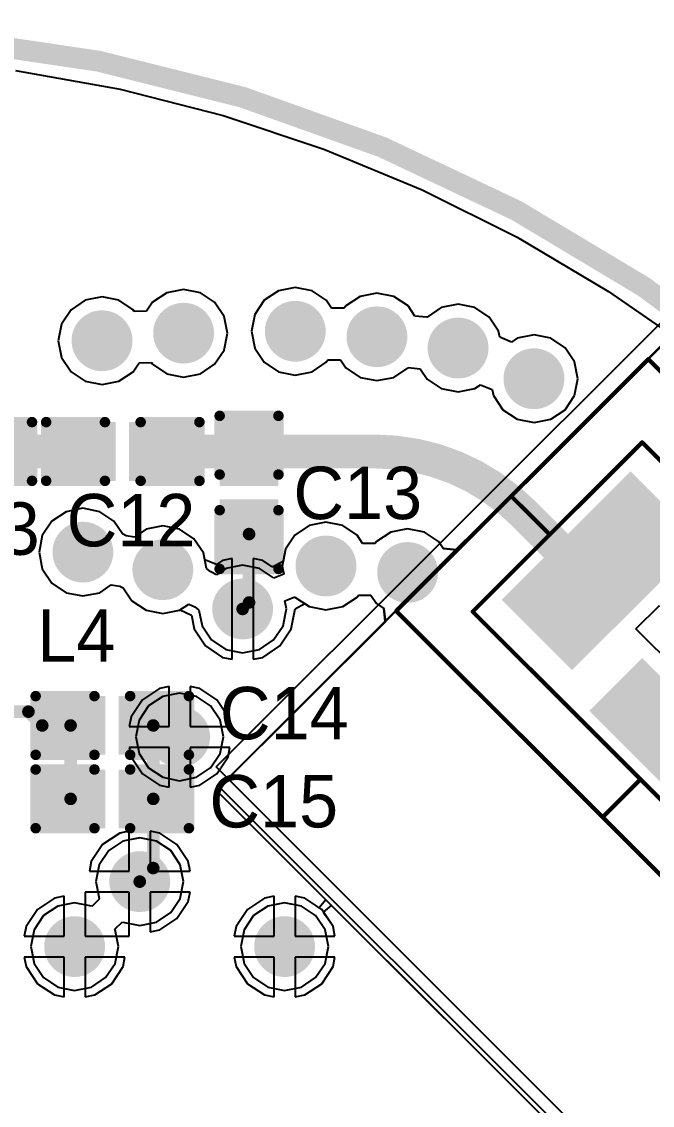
# Model space of a CAD drawing. Header units: millimetres. Extents: x 4 to 93, y 20 to 126.
# Drawn here: x 43.81 to 51.44, y 43.8 to 56.92 of the extents above; entities that cross this region are included whole.
import ezdxf

# ---------------------------------------------------------------- set-up
doc = ezdxf.new("R2010")
doc.units = ezdxf.units.MM
for name, color, linetype in [('BottomLayer', 5, 'Continuous'), ('KeepOutLayer', 6, 'Continuous'), ('Mechanical1', 6, 'Continuous'), ('MidLayer1', 16, 'Continuous'), ('MidLayer2', 76, 'Continuous'), ('MultiLayer', 9, 'Continuous'), ('TopLayer', 1, 'Continuous'), ('TopOverlay', 2, 'Continuous'), ('TopPaste', 8, 'Continuous'), ('TopSolder', 216, 'Continuous'), ('ViaHoleLayer', 16, 'Continuous')]:
    doc.layers.add(name, color=color, linetype=linetype)

# ---------------------------------------------------------------- blocks, each defined once
blk = doc.blocks.new('XCVR_2450AT42B100E_1')
at = {"layer": 'Mechanical1', "const_width": 0.05}
for points in [[(-3.35, -1.45), (-3.35, 1.45)], [(-3.35, 1.45), (3.35, 1.45)], [(3.35, -1.45), (3.35, 1.45)], [(-3.35, -1.45), (3.35, -1.45)]]:
    blk.add_lwpolyline(points, dxfattribs=at)
at = {"layer": 'Mechanical1', "const_width": 0.025}
for points in [[(-3.363, 1.45, 1), (-3.338, 1.45, 1)], [(-3.363, 1.45, 1), (-3.338, 1.45, 1)], [(3.338, 1.45, 1), (3.363, 1.45, 1)], [(3.338, 1.45, 1), (3.363, 1.45, 1)], [(-3.363, -1.45, 1), (-3.338, -1.45, 1)], [(-3.363, -1.45, 1), (-3.338, -1.45, 1)], [(3.338, -1.45, 1), (3.363, -1.45, 1)], [(3.338, -1.45, 1), (3.363, -1.45, 1)]]:
    blk.add_lwpolyline(points, format="xyb", close=True, dxfattribs=at)
at = {"layer": 'TopLayer'}
for points in [[(-1.4, 0.5), (1.4, 0.5), (-1.4, 1.2), (1.4, 1.2)], [(-3.1, -1), (-2.1, -1), (-3.1, 1), (-2.1, 1)], [(2.1, -1), (3.1, -1), (2.1, 1), (3.1, 1)], [(-1.4, -1.2), (1.4, -1.2), (-1.4, -0.5), (1.4, -0.5)]]:
    blk.add_solid(points, dxfattribs=at)
at = {"layer": 'TopOverlay'}
for p, q in [((-1.806, -0.201), (-1.806, 0.2)), ((-1.806, 0.2), (-0.7, 0.2)), ((-0.7, 0.2), (-0.7, -0.201)), ((-0.7, -0.201), (-1.806, -0.201))]:
    blk.add_line(p, q, dxfattribs=at)
at = {"layer": 'TopPaste'}
for points in [[(-1.4, 0.5), (1.4, 0.5), (-1.4, 1.2), (1.4, 1.2)], [(-3.1, -1), (-2.1, -1), (-3.1, 1), (-2.1, 1)], [(2.1, -1), (3.1, -1), (2.1, 1), (3.1, 1)], [(-1.4, -1.2), (1.4, -1.2), (-1.4, -0.5), (1.4, -0.5)]]:
    blk.add_solid(points, dxfattribs=at)
at = {"layer": 'TopSolder'}
for points in [[(-1.502, 0.398), (1.502, 0.398), (-1.502, 1.302), (1.502, 1.302)], [(-3.202, -1.102), (-1.998, -1.102), (-3.202, 1.102), (-1.998, 1.102)], [(1.998, -1.102), (3.202, -1.102), (1.998, 1.102), (3.202, 1.102)], [(-1.502, -1.302), (1.502, -1.302), (-1.502, -0.398), (1.502, -0.398)]]:
    blk.add_solid(points, dxfattribs=at)
blk = doc.blocks.new('0402__14')
at = {"layer": 'TopLayer'}
for points in [[(-0.3175, -0.254), (0.3175, -0.254), (-0.3175, 0.254), (0.3175, 0.254)], [(0.682498, -0.254), (1.317498, -0.254), (0.682498, 0.254), (1.317498, 0.254)]]:
    blk.add_solid(points, dxfattribs=at)
at = {"layer": 'TopOverlay', "const_width": 0.127}
for points in [[(-0.4318, -0.3556), (-0.4318, 0.3556)], [(-0.4318, 0.3556), (0.2794, 0.3556)], [(0.7112, 0.3556), (1.4224, 0.3556)], [(1.4224, -0.3556), (1.4224, 0.3556)], [(-0.4318, -0.3556), (0.2794, -0.3556)], [(0.7112, -0.3556), (1.4224, -0.3556)]]:
    blk.add_lwpolyline(points, dxfattribs=at)
at = {"layer": 'TopOverlay', "const_width": 0.0635}
for points in [[(-0.46355, 0.3556, 1), (-0.40005, 0.3556, 1)], [(-0.46355, 0.3556, 1), (-0.40005, 0.3556, 1)], [(0.24765, 0.3556, 1), (0.31115, 0.3556, 1)], [(0.67945, 0.3556, 1), (0.74295, 0.3556, 1)], [(1.39065, 0.3556, 1), (1.45415, 0.3556, 1)], [(1.39065, 0.3556, 1), (1.45415, 0.3556, 1)], [(-0.46355, -0.3556, 1), (-0.40005, -0.3556, 1)], [(-0.46355, -0.3556, 1), (-0.40005, -0.3556, 1)], [(0.24765, -0.3556, 1), (0.31115, -0.3556, 1)], [(0.67945, -0.3556, 1), (0.74295, -0.3556, 1)], [(1.39065, -0.3556, 1), (1.45415, -0.3556, 1)], [(1.39065, -0.3556, 1), (1.45415, -0.3556, 1)]]:
    blk.add_lwpolyline(points, format="xyb", close=True, dxfattribs=at)
at = {"layer": 'TopPaste'}
for points in [[(-0.3175, -0.254), (0.3175, -0.254), (-0.3175, 0.254), (0.3175, 0.254)], [(0.682498, -0.254), (1.317498, -0.254), (0.682498, 0.254), (1.317498, 0.254)]]:
    blk.add_solid(points, dxfattribs=at)
at = {"layer": 'TopSolder'}
for points in [[(-0.4191, -0.3556), (0.4191, -0.3556), (-0.4191, 0.3556), (0.4191, 0.3556)], [(0.580898, -0.3556), (1.419098, -0.3556), (0.580898, 0.3556), (1.419098, 0.3556)]]:
    blk.add_solid(points, dxfattribs=at)
blk = doc.blocks.new('0402__17')
at = {"layer": 'TopLayer'}
for points in [[(-0.3175, -0.254), (0.3175, -0.254), (-0.3175, 0.254), (0.3175, 0.254)], [(0.682498, -0.254), (1.317498, -0.254), (0.682498, 0.254), (1.317498, 0.254)]]:
    blk.add_solid(points, dxfattribs=at)
at = {"layer": 'TopOverlay', "const_width": 0.127}
for points in [[(-0.4318, 0.3556), (-0.4318, -0.3556)], [(0.2794, 0.3556), (-0.4318, 0.3556)], [(1.4224, 0.3556), (0.7112, 0.3556)], [(1.4224, 0.3556), (1.4224, -0.3556)], [(0.2794, -0.3556), (-0.4318, -0.3556)], [(1.4224, -0.3556), (0.7112, -0.3556)]]:
    blk.add_lwpolyline(points, dxfattribs=at)
at = {"layer": 'TopOverlay', "const_width": 0.0635}
for points in [[(-0.46355, 0.3556, 1), (-0.40005, 0.3556, 1)], [(-0.46355, 0.3556, 1), (-0.40005, 0.3556, 1)], [(0.24765, 0.3556, 1), (0.31115, 0.3556, 1)], [(0.67945, 0.3556, 1), (0.74295, 0.3556, 1)], [(1.39065, 0.3556, 1), (1.45415, 0.3556, 1)], [(1.39065, 0.3556, 1), (1.45415, 0.3556, 1)], [(-0.46355, -0.3556, 1), (-0.40005, -0.3556, 1)], [(-0.46355, -0.3556, 1), (-0.40005, -0.3556, 1)], [(0.24765, -0.3556, 1), (0.31115, -0.3556, 1)], [(0.67945, -0.3556, 1), (0.74295, -0.3556, 1)], [(1.39065, -0.3556, 1), (1.45415, -0.3556, 1)], [(1.39065, -0.3556, 1), (1.45415, -0.3556, 1)]]:
    blk.add_lwpolyline(points, format="xyb", close=True, dxfattribs=at)
at = {"layer": 'TopPaste'}
for points in [[(-0.3175, -0.254), (0.3175, -0.254), (-0.3175, 0.254), (0.3175, 0.254)], [(0.682498, -0.254), (1.317498, -0.254), (0.682498, 0.254), (1.317498, 0.254)]]:
    blk.add_solid(points, dxfattribs=at)
at = {"layer": 'TopSolder'}
for points in [[(-0.4191, -0.3556), (0.4191, -0.3556), (-0.4191, 0.3556), (0.4191, 0.3556)], [(0.580898, -0.3556), (1.419098, -0.3556), (0.580898, 0.3556), (1.419098, 0.3556)]]:
    blk.add_solid(points, dxfattribs=at)
blk = doc.blocks.new('0402__18')
at = {"layer": 'TopLayer'}
for points in [[(-0.3175, -0.254), (0.3175, -0.254), (-0.3175, 0.254), (0.3175, 0.254)], [(0.682498, -0.254), (1.317498, -0.254), (0.682498, 0.254), (1.317498, 0.254)]]:
    blk.add_solid(points, dxfattribs=at)
at = {"layer": 'TopOverlay', "const_width": 0.127}
for points in [[(-0.4318, -0.3556), (-0.4318, 0.3556)], [(0.2794, 0.3556), (-0.4318, 0.3556)], [(1.4224, 0.3556), (0.7112, 0.3556)], [(1.4224, -0.3556), (1.4224, 0.3556)], [(0.2794, -0.3556), (-0.4318, -0.3556)], [(1.4224, -0.3556), (0.7112, -0.3556)]]:
    blk.add_lwpolyline(points, dxfattribs=at)
at = {"layer": 'TopOverlay', "const_width": 0.0635}
for points in [[(-0.46355, 0.3556, 1), (-0.40005, 0.3556, 1)], [(-0.46355, 0.3556, 1), (-0.40005, 0.3556, 1)], [(0.24765, 0.3556, 1), (0.31115, 0.3556, 1)], [(0.67945, 0.3556, 1), (0.74295, 0.3556, 1)], [(1.39065, 0.3556, 1), (1.45415, 0.3556, 1)], [(1.39065, 0.3556, 1), (1.45415, 0.3556, 1)], [(-0.46355, -0.3556, 1), (-0.40005, -0.3556, 1)], [(-0.46355, -0.3556, 1), (-0.40005, -0.3556, 1)], [(0.24765, -0.3556, 1), (0.31115, -0.3556, 1)], [(0.67945, -0.3556, 1), (0.74295, -0.3556, 1)], [(1.39065, -0.3556, 1), (1.45415, -0.3556, 1)], [(1.39065, -0.3556, 1), (1.45415, -0.3556, 1)]]:
    blk.add_lwpolyline(points, format="xyb", close=True, dxfattribs=at)
at = {"layer": 'TopPaste'}
for points in [[(-0.3175, -0.254), (0.3175, -0.254), (-0.3175, 0.254), (0.3175, 0.254)], [(0.682498, -0.254), (1.317498, -0.254), (0.682498, 0.254), (1.317498, 0.254)]]:
    blk.add_solid(points, dxfattribs=at)
at = {"layer": 'TopSolder'}
for points in [[(-0.4191, -0.3556), (0.4191, -0.3556), (-0.4191, 0.3556), (0.4191, 0.3556)], [(0.580898, -0.3556), (1.419098, -0.3556), (0.580898, 0.3556), (1.419098, 0.3556)]]:
    blk.add_solid(points, dxfattribs=at)
blk = doc.blocks.new('0402__19')
at = {"layer": 'TopLayer'}
for points in [[(-0.3175, -0.254), (0.3175, -0.254), (-0.3175, 0.254), (0.3175, 0.254)], [(0.682498, -0.254), (1.317498, -0.254), (0.682498, 0.254), (1.317498, 0.254)]]:
    blk.add_solid(points, dxfattribs=at)
at = {"layer": 'TopOverlay', "const_width": 0.127}
for points in [[(-0.4318, 0.3556), (-0.4318, -0.3556)], [(0.2794, 0.3556), (-0.4318, 0.3556)], [(1.4224, 0.3556), (0.7112, 0.3556)], [(1.4224, 0.3556), (1.4224, -0.3556)], [(0.2794, -0.3556), (-0.4318, -0.3556)], [(1.4224, -0.3556), (0.7112, -0.3556)]]:
    blk.add_lwpolyline(points, dxfattribs=at)
at = {"layer": 'TopOverlay', "const_width": 0.0635}
for points in [[(-0.46355, 0.3556, 1), (-0.40005, 0.3556, 1)], [(-0.46355, 0.3556, 1), (-0.40005, 0.3556, 1)], [(0.24765, 0.3556, 1), (0.31115, 0.3556, 1)], [(0.67945, 0.3556, 1), (0.74295, 0.3556, 1)], [(1.39065, 0.3556, 1), (1.45415, 0.3556, 1)], [(1.39065, 0.3556, 1), (1.45415, 0.3556, 1)], [(-0.46355, -0.3556, 1), (-0.40005, -0.3556, 1)], [(-0.46355, -0.3556, 1), (-0.40005, -0.3556, 1)], [(0.24765, -0.3556, 1), (0.31115, -0.3556, 1)], [(0.67945, -0.3556, 1), (0.74295, -0.3556, 1)], [(1.39065, -0.3556, 1), (1.45415, -0.3556, 1)], [(1.39065, -0.3556, 1), (1.45415, -0.3556, 1)]]:
    blk.add_lwpolyline(points, format="xyb", close=True, dxfattribs=at)
at = {"layer": 'TopPaste'}
for points in [[(-0.3175, -0.254), (0.3175, -0.254), (-0.3175, 0.254), (0.3175, 0.254)], [(0.682498, -0.254), (1.317498, -0.254), (0.682498, 0.254), (1.317498, 0.254)]]:
    blk.add_solid(points, dxfattribs=at)
at = {"layer": 'TopSolder'}
for points in [[(-0.4191, -0.3556), (0.4191, -0.3556), (-0.4191, 0.3556), (0.4191, 0.3556)], [(0.580898, -0.3556), (1.419098, -0.3556), (0.580898, 0.3556), (1.419098, 0.3556)]]:
    blk.add_solid(points, dxfattribs=at)
blk = doc.blocks.new('0402__20')
at = {"layer": 'TopLayer'}
for points in [[(-0.3175, -0.254), (0.3175, -0.254), (-0.3175, 0.254), (0.3175, 0.254)], [(0.682498, -0.254), (1.317498, -0.254), (0.682498, 0.254), (1.317498, 0.254)]]:
    blk.add_solid(points, dxfattribs=at)
at = {"layer": 'TopOverlay', "const_width": 0.127}
for points in [[(-0.4318, 0.3556), (-0.4318, -0.3556)], [(0.2794, 0.3556), (-0.4318, 0.3556)], [(1.4224, 0.3556), (0.7112, 0.3556)], [(1.4224, 0.3556), (1.4224, -0.3556)], [(0.2794, -0.3556), (-0.4318, -0.3556)], [(1.4224, -0.3556), (0.7112, -0.3556)]]:
    blk.add_lwpolyline(points, dxfattribs=at)
at = {"layer": 'TopOverlay', "const_width": 0.0635}
for points in [[(-0.46355, 0.3556, 1), (-0.40005, 0.3556, 1)], [(-0.46355, 0.3556, 1), (-0.40005, 0.3556, 1)], [(0.24765, 0.3556, 1), (0.31115, 0.3556, 1)], [(0.67945, 0.3556, 1), (0.74295, 0.3556, 1)], [(1.39065, 0.3556, 1), (1.45415, 0.3556, 1)], [(1.39065, 0.3556, 1), (1.45415, 0.3556, 1)], [(-0.46355, -0.3556, 1), (-0.40005, -0.3556, 1)], [(-0.46355, -0.3556, 1), (-0.40005, -0.3556, 1)], [(0.24765, -0.3556, 1), (0.31115, -0.3556, 1)], [(0.67945, -0.3556, 1), (0.74295, -0.3556, 1)], [(1.39065, -0.3556, 1), (1.45415, -0.3556, 1)], [(1.39065, -0.3556, 1), (1.45415, -0.3556, 1)]]:
    blk.add_lwpolyline(points, format="xyb", close=True, dxfattribs=at)
at = {"layer": 'TopPaste'}
for points in [[(-0.3175, -0.254), (0.3175, -0.254), (-0.3175, 0.254), (0.3175, 0.254)], [(0.682498, -0.254), (1.317498, -0.254), (0.682498, 0.254), (1.317498, 0.254)]]:
    blk.add_solid(points, dxfattribs=at)
at = {"layer": 'TopSolder'}
for points in [[(-0.4191, -0.3556), (0.4191, -0.3556), (-0.4191, 0.3556), (0.4191, 0.3556)], [(0.580898, -0.3556), (1.419098, -0.3556), (0.580898, 0.3556), (1.419098, 0.3556)]]:
    blk.add_solid(points, dxfattribs=at)

msp = doc.modelspace()

# ---------------------------------------------------------------- linework, layer by layer
at = {"layer": 'BottomLayer'}
for p, q in [((43.736, 56.33), (45.001, 56.102)), ((45.001, 56.102), (46.247, 55.784)), ((46.247, 55.784), (47.466, 55.378)), ((47.466, 55.378), (48.654, 54.886)), ((48.654, 54.886), (49.803, 54.311)), ((49.803, 54.311), (50.909, 53.655)), ((45.768, 53.679), (45.565, 53.639)), ((45.971, 53.639), (45.768, 53.679)), ((46.161, 47.616), (52.257, 53.712)), ((47.119, 53.703), (46.916, 53.662)), ((47.322, 53.662), (47.119, 53.703)), ((44.578, 53.548), (44.406, 53.432)), ((44.782, 53.588), (44.578, 53.548)), ((44.985, 53.548), (44.782, 53.588)), ((45.157, 53.432), (44.985, 53.548)), ((45.565, 53.639), (45.393, 53.524)), ((46.143, 53.524), (45.971, 53.639)), ((46.744, 53.547), (46.629, 53.375)), ((46.916, 53.662), (46.744, 53.547)), ((47.494, 53.547), (47.322, 53.662)), ((47.559, 53.45), (47.494, 53.547)), ((47.904, 53.595), (47.732, 53.48)), ((48.107, 53.635), (47.904, 53.595)), ((48.31, 53.595), (48.107, 53.635)), ((48.483, 53.48), (48.31, 53.595)), ((50.909, 53.655), (51.59, 53.182)), ((44.406, 53.432), (44.291, 53.26)), ((45.17, 53.413), (45.157, 53.432)), ((45.321, 53.416), (45.17, 53.413)), ((45.393, 53.524), (45.321, 53.416)), ((46.258, 53.352), (46.143, 53.524)), ((47.712, 53.45), (47.559, 53.45)), ((47.732, 53.48), (47.712, 53.45)), ((48.567, 53.354), (48.483, 53.48)), ((48.885, 53.459), (48.713, 53.344)), ((49.089, 53.5), (48.885, 53.459)), ((49.292, 53.459), (49.089, 53.5)), ((49.464, 53.344), (49.292, 53.459)), ((46.299, 53.149), (46.258, 53.352)), ((46.629, 53.375), (46.588, 53.172)), ((48.711, 53.341), (48.567, 53.354)), ((48.713, 53.344), (48.711, 53.341)), ((49.579, 53.172), (49.464, 53.344)), ((44.291, 53.26), (44.251, 53.057)), ((46.588, 53.172), (46.629, 52.969)), ((49.593, 53.1), (49.579, 53.172)), ((44.251, 53.057), (44.291, 52.854)), ((46.258, 52.945), (46.299, 53.149)), ((51.601, 53.056), (49.072, 50.527)), ((49.735, 53.041), (49.593, 53.1)), ((49.803, 53.087), (49.735, 53.041)), ((50.007, 53.128), (49.803, 53.087)), ((50.21, 53.087), (50.007, 53.128)), ((50.382, 52.972), (50.21, 53.087)), ((46.143, 52.773), (46.258, 52.945)), ((46.629, 52.969), (46.744, 52.797)), ((50.497, 52.8), (50.382, 52.972)), ((44.291, 52.854), (44.406, 52.682)), ((45.157, 52.682), (45.229, 52.789)), ((45.229, 52.789), (45.38, 52.793)), ((45.38, 52.793), (45.393, 52.773)), ((45.393, 52.773), (45.565, 52.658)), ((45.971, 52.658), (46.143, 52.773)), ((46.744, 52.797), (46.916, 52.681)), ((47.322, 52.681), (47.494, 52.797)), ((47.494, 52.797), (47.514, 52.826)), ((47.514, 52.826), (47.667, 52.826)), ((47.667, 52.826), (47.732, 52.729)), ((50.538, 52.597), (50.497, 52.8)), ((44.406, 52.682), (44.578, 52.567)), ((44.985, 52.567), (45.157, 52.682)), ((45.565, 52.658), (45.768, 52.618)), ((45.768, 52.618), (45.971, 52.658)), ((46.916, 52.681), (47.119, 52.641)), ((47.119, 52.641), (47.322, 52.681)), ((47.732, 52.729), (47.904, 52.614)), ((48.31, 52.614), (48.483, 52.729)), ((48.483, 52.729), (48.485, 52.733)), ((48.485, 52.733), (48.629, 52.719)), ((48.629, 52.719), (48.713, 52.593)), ((44.578, 52.567), (44.782, 52.526)), ((44.782, 52.526), (44.985, 52.567)), ((47.904, 52.614), (48.107, 52.574)), ((48.107, 52.574), (48.31, 52.614)), ((48.713, 52.593), (48.885, 52.478)), ((49.292, 52.478), (49.361, 52.524)), ((49.361, 52.524), (49.502, 52.466)), ((50.497, 52.394), (50.538, 52.597)), ((48.885, 52.478), (49.089, 52.438)), ((49.089, 52.438), (49.292, 52.478)), ((49.502, 52.466), (49.516, 52.394)), ((49.516, 52.394), (49.631, 52.221)), ((50.382, 52.221), (50.497, 52.394)), ((49.631, 52.221), (49.803, 52.106)), ((49.803, 52.106), (50.007, 52.066)), ((50.007, 52.066), (50.21, 52.106)), ((50.21, 52.106), (50.382, 52.221)), ((44.347, 50.987), (44.174, 50.872)), ((44.55, 51.028), (44.347, 50.987)), ((44.753, 50.987), (44.55, 51.028)), ((44.925, 50.872), (44.753, 50.987)), ((44.174, 50.872), (44.059, 50.7)), ((45.028, 50.718), (44.925, 50.872)), ((45.517, 50.815), (45.314, 50.774)), ((45.72, 50.774), (45.517, 50.815)), ((47.287, 50.819), (47.115, 50.704)), ((47.49, 50.86), (47.287, 50.819)), ((47.694, 50.819), (47.49, 50.86)), ((47.866, 50.704), (47.694, 50.819)), ((44.059, 50.7), (44.019, 50.497)), ((45.072, 50.695), (45.028, 50.718)), ((45.174, 50.68), (45.072, 50.695)), ((45.314, 50.774), (45.174, 50.68)), ((45.893, 50.659), (45.72, 50.774)), ((46.008, 50.487), (45.893, 50.659)), ((47.115, 50.704), (47, 50.532)), ((47.934, 50.602), (47.866, 50.704)), ((48.275, 50.741), (48.103, 50.626)), ((48.478, 50.781), (48.275, 50.741)), ((48.681, 50.741), (48.478, 50.781)), ((48.853, 50.626), (48.681, 50.741)), ((47, 50.532), (46.971, 50.384)), ((48.087, 50.602), (47.934, 50.602)), ((48.103, 50.626), (48.087, 50.602)), ((48.909, 50.543), (48.853, 50.626)), ((49.072, 50.527), (48.909, 50.543)), ((44.019, 50.497), (44.059, 50.293)), ((46.024, 50.405), (46.008, 50.487)), ((46.165, 50.346), (46.024, 50.405)), ((46.239, 50.396), (46.165, 50.346)), ((46.355, 50.419), (46.239, 50.396)), ((46.355, 49.809), (46.355, 50.419)), ((46.725, 50.396), (46.609, 50.419)), ((46.609, 50.419), (46.609, 49.809)), ((46.838, 50.32), (46.725, 50.396)), ((44.059, 50.293), (44.174, 50.121)), ((46.849, 50.321), (46.838, 50.32)), ((46.971, 50.384), (46.849, 50.321)), ((44.174, 50.121), (44.347, 50.006)), ((44.347, 50.006), (44.55, 49.966)), ((44.55, 49.966), (44.753, 50.006)), ((44.753, 50.006), (44.893, 50.1)), ((44.893, 50.1), (44.995, 50.085)), ((44.995, 50.085), (45.039, 50.063)), ((45.039, 50.063), (45.142, 49.908)), ((45.142, 49.908), (45.314, 49.793)), ((47.116, 49.809), (47.233, 49.874)), ((47.233, 49.874), (47.287, 49.838)), ((47.694, 49.838), (47.866, 49.953)), ((47.866, 49.953), (47.882, 49.977)), ((47.882, 49.977), (48.034, 49.977)), ((48.034, 49.977), (48.103, 49.875)), ((48.103, 49.875), (48.186, 49.82)), ((45.314, 49.793), (45.517, 49.753)), ((45.517, 49.753), (45.72, 49.793)), ((45.72, 49.793), (45.725, 49.797)), ((45.725, 49.797), (45.862, 49.735)), ((46.355, 49.2), (46.355, 49.809)), ((46.609, 49.809), (46.609, 49.2)), ((47.068, 49.567), (47.116, 49.809)), ((47.287, 49.838), (47.49, 49.798)), ((47.49, 49.798), (47.694, 49.838)), ((48.186, 49.82), (48.202, 49.656)), ((45.862, 49.735), (45.896, 49.567)), ((48.202, 49.656), (46.161, 47.616)), ((45.896, 49.567), (46.033, 49.361)), ((46.931, 49.361), (47.068, 49.567)), ((46.033, 49.361), (46.239, 49.223)), ((46.725, 49.223), (46.931, 49.361)), ((46.239, 49.223), (46.355, 49.2)), ((46.609, 49.2), (46.725, 49.223)), ((45.477, 48.846), (45.271, 48.709)), ((45.593, 48.869), (45.477, 48.846)), ((45.593, 48.387), (45.593, 48.869)), ((45.963, 48.846), (45.847, 48.869)), ((45.847, 48.869), (45.847, 48.387)), ((46.169, 48.709), (45.963, 48.846)), ((45.271, 48.709), (45.134, 48.503)), ((46.306, 48.503), (46.169, 48.709)), ((45.134, 48.503), (45.111, 48.387)), ((46.329, 48.387), (46.306, 48.503)), ((45.111, 48.387), (45.593, 48.387)), ((45.847, 48.387), (46.329, 48.387)), ((45.593, 48.133), (45.111, 48.133)), ((45.111, 48.133), (45.134, 48.017)), ((45.593, 47.651), (45.593, 48.133)), ((46.329, 48.133), (45.847, 48.133)), ((45.847, 48.133), (45.847, 47.651)), ((46.306, 48.017), (46.329, 48.133)), ((45.134, 48.017), (45.271, 47.811)), ((46.169, 47.811), (46.306, 48.017)), ((45.271, 47.811), (45.477, 47.674)), ((45.963, 47.674), (46.169, 47.811)), ((45.477, 47.674), (45.593, 47.651)), ((45.847, 47.651), (45.963, 47.674)), ((60.832, 32.944), (46.161, 47.616)), ((46.161, 47.616), (47.489, 46.288)), ((45.11, 47.117), (44.995, 47.094)), ((45.11, 46.634), (45.11, 47.117)), ((45.48, 47.094), (45.364, 47.117)), ((45.364, 47.117), (45.364, 46.634)), ((44.995, 47.094), (44.789, 46.956)), ((45.686, 46.956), (45.48, 47.094)), ((44.789, 46.956), (44.651, 46.75)), ((45.824, 46.75), (45.686, 46.956)), ((44.651, 46.75), (44.628, 46.634)), ((45.847, 46.634), (45.824, 46.75)), ((44.628, 46.634), (45.11, 46.634)), ((45.364, 46.634), (45.847, 46.634)), ((44.323, 46.329), (44.207, 46.306)), ((44.323, 45.847), (44.323, 46.329)), ((45.11, 46.38), (44.577, 46.38)), ((44.577, 46.38), (44.577, 45.847)), ((45.11, 45.847), (45.11, 46.38)), ((45.847, 46.38), (45.364, 46.38)), ((45.364, 46.38), (45.364, 45.898)), ((45.824, 46.265), (45.847, 46.38)), ((46.863, 46.329), (46.747, 46.306)), ((46.863, 45.847), (46.863, 46.329)), ((47.233, 46.306), (47.117, 46.329)), ((47.117, 46.329), (47.117, 45.847)), ((44.207, 46.306), (44.001, 46.169)), ((45.686, 46.059), (45.824, 46.265)), ((46.747, 46.306), (46.541, 46.169)), ((47.368, 46.216), (47.233, 46.306)), ((47.408, 46.189), (47.368, 46.216)), ((47.489, 46.288), (47.408, 46.189)), ((47.459, 46.138), (47.558, 46.219)), ((47.558, 46.219), (52.569, 41.208)), ((44.001, 46.169), (43.864, 45.963)), ((46.541, 46.169), (46.404, 45.963)), ((47.486, 46.098), (47.459, 46.138)), ((47.576, 45.963), (47.486, 46.098)), ((43.864, 45.963), (43.841, 45.847)), ((45.48, 45.921), (45.686, 46.059)), ((46.404, 45.963), (46.381, 45.847)), ((47.599, 45.847), (47.576, 45.963)), ((43.841, 45.847), (44.323, 45.847)), ((44.577, 45.847), (45.11, 45.847)), ((45.364, 45.898), (45.48, 45.921)), ((46.381, 45.847), (46.863, 45.847)), ((47.117, 45.847), (47.599, 45.847)), ((44.323, 45.593), (43.841, 45.593)), ((43.841, 45.593), (43.864, 45.477)), ((44.323, 45.111), (44.323, 45.593)), ((45.059, 45.593), (44.577, 45.593)), ((44.577, 45.593), (44.577, 45.111)), ((45.036, 45.477), (45.059, 45.593)), ((46.863, 45.593), (46.381, 45.593)), ((46.381, 45.593), (46.404, 45.477)), ((46.863, 45.111), (46.863, 45.593)), ((47.599, 45.593), (47.117, 45.593)), ((47.117, 45.593), (47.117, 45.111)), ((47.576, 45.477), (47.599, 45.593)), ((43.864, 45.477), (44.001, 45.271)), ((44.899, 45.271), (45.036, 45.477)), ((46.404, 45.477), (46.541, 45.271)), ((47.439, 45.271), (47.576, 45.477)), ((44.001, 45.271), (44.207, 45.134)), ((44.693, 45.134), (44.899, 45.271)), ((46.541, 45.271), (46.747, 45.134)), ((47.233, 45.134), (47.439, 45.271)), ((44.207, 45.134), (44.323, 45.111)), ((44.577, 45.111), (44.693, 45.134)), ((46.747, 45.134), (46.863, 45.111)), ((47.117, 45.111), (47.233, 45.134))]:
    msp.add_line(p, q, dxfattribs=at)
at = {"layer": 'BottomLayer', "const_width": 0.368}
for points in [[(44.597, 53.057, 1), (44.966, 53.057, 1)], [(45.584, 53.149, 1), (45.952, 53.149, 1)], [(46.935, 53.172, 1), (47.303, 53.172, 1)], [(47.923, 53.105, 1), (48.291, 53.105, 1)], [(48.904, 52.969, 1), (49.273, 52.969, 1)], [(49.822, 52.597, 1), (50.191, 52.597, 1)], [(44.366, 50.497, 1), (44.734, 50.497, 1)], [(47.306, 50.329, 1), (47.675, 50.329, 1)], [(45.333, 50.284, 1), (45.701, 50.284, 1)], [(48.294, 50.251, 1), (48.662, 50.251, 1)], [(46.298, 49.809, 1), (46.666, 49.809, 1)], [(45.536, 48.26, 1), (45.904, 48.26, 1)], [(45.053, 46.507, 1), (45.422, 46.507, 1)], [(44.266, 45.72, 1), (44.634, 45.72, 1)], [(46.806, 45.72, 1), (47.174, 45.72, 1)]]:
    msp.add_lwpolyline(points, format="xyb", close=True, dxfattribs=at)
at = {"layer": 'KeepOutLayer', "const_width": 0.254}
msp.add_lwpolyline([(59.461, 38.506, 1), (22.885, 38.506, 1)], format="xyb", close=True, dxfattribs=at)
at = {"layer": 'Mechanical1', "const_width": 0.0508}
for points in [[(49.731, 51.175), (51.39, 52.834)], [(51.383, 52.828), (51.39, 52.834)], [(51.39, 52.834), (54.228, 49.996)], [(48.34, 49.784), (49.731, 51.175)], [(49.731, 51.175), (49.741, 51.165)], [(49.741, 51.165), (50.197, 50.709)], [(48.34, 49.784), (50.837, 47.288)], [(50.837, 47.288), (51.294, 47.745)], [(50.837, 47.288), (54.076, 44.048)]]:
    msp.add_lwpolyline(points, dxfattribs=at)
at = {"layer": 'Mechanical1', "const_width": 0.0254}
for points in [[(51.371, 52.828, 1), (51.396, 52.828, 1)], [(51.377, 52.834, 1), (51.403, 52.834, 1)], [(51.377, 52.834, 1), (51.403, 52.834, 1)], [(51.377, 52.834, 1), (51.403, 52.834, 1)], [(49.718, 51.175, 1), (49.744, 51.175, 1)], [(49.718, 51.175, 1), (49.744, 51.175, 1)], [(49.718, 51.175, 1), (49.744, 51.175, 1)], [(49.729, 51.165, 1), (49.754, 51.165, 1)], [(49.729, 51.165, 1), (49.754, 51.165, 1)], [(50.184, 50.709, 1), (50.21, 50.709, 1)], [(48.328, 49.784, 1), (48.353, 49.784, 1)], [(48.328, 49.784, 1), (48.353, 49.784, 1)], [(51.281, 47.745, 1), (51.306, 47.745, 1)], [(50.824, 47.288, 1), (50.85, 47.288, 1)], [(50.824, 47.288, 1), (50.85, 47.288, 1)], [(50.824, 47.288, 1), (50.85, 47.288, 1)]]:
    msp.add_lwpolyline(points, format="xyb", close=True, dxfattribs=at)
at = {"layer": 'MidLayer1'}
for p, q in [((43.736, 56.33), (45.001, 56.102)), ((45.001, 56.102), (46.247, 55.784)), ((46.247, 55.784), (47.466, 55.378)), ((47.466, 55.378), (48.654, 54.886)), ((48.654, 54.886), (49.803, 54.311)), ((49.803, 54.311), (50.909, 53.655)), ((45.768, 53.679), (45.565, 53.639)), ((45.971, 53.639), (45.768, 53.679)), ((47.119, 53.703), (46.916, 53.662)), ((47.322, 53.662), (47.119, 53.703)), ((44.578, 53.548), (44.406, 53.432)), ((44.782, 53.588), (44.578, 53.548)), ((44.985, 53.548), (44.782, 53.588)), ((45.157, 53.432), (44.985, 53.548)), ((45.565, 53.639), (45.393, 53.524)), ((46.143, 53.524), (45.971, 53.639)), ((46.744, 53.547), (46.629, 53.375)), ((46.916, 53.662), (46.744, 53.547)), ((47.494, 53.547), (47.322, 53.662)), ((47.559, 53.45), (47.494, 53.547)), ((47.904, 53.595), (47.732, 53.48)), ((48.107, 53.635), (47.904, 53.595)), ((48.31, 53.595), (48.107, 53.635)), ((48.483, 53.48), (48.31, 53.595)), ((50.909, 53.655), (51.596, 53.178)), ((44.406, 53.432), (44.291, 53.26)), ((45.17, 53.413), (45.157, 53.432)), ((45.321, 53.416), (45.17, 53.413)), ((45.393, 53.524), (45.321, 53.416)), ((46.258, 53.352), (46.143, 53.524)), ((46.204, 47.649), (52.046, 53.491)), ((47.712, 53.45), (47.559, 53.45)), ((47.732, 53.48), (47.712, 53.45)), ((48.567, 53.354), (48.483, 53.48)), ((48.885, 53.459), (48.713, 53.344)), ((49.089, 53.5), (48.885, 53.459)), ((49.292, 53.459), (49.089, 53.5)), ((49.464, 53.344), (49.292, 53.459)), ((46.299, 53.149), (46.258, 53.352)), ((46.629, 53.375), (46.588, 53.172)), ((48.711, 53.341), (48.567, 53.354)), ((48.713, 53.344), (48.711, 53.341)), ((49.579, 53.172), (49.464, 53.344)), ((44.291, 53.26), (44.251, 53.057)), ((46.588, 53.172), (46.629, 52.969)), ((49.593, 53.1), (49.579, 53.172)), ((44.251, 53.057), (44.291, 52.854)), ((46.258, 52.945), (46.299, 53.149)), ((51.607, 53.052), (49.075, 50.519)), ((49.735, 53.041), (49.593, 53.1)), ((49.803, 53.087), (49.735, 53.041)), ((50.007, 53.128), (49.803, 53.087)), ((50.21, 53.087), (50.007, 53.128)), ((50.382, 52.972), (50.21, 53.087)), ((46.143, 52.773), (46.258, 52.945)), ((46.629, 52.969), (46.744, 52.797)), ((50.497, 52.8), (50.382, 52.972)), ((44.291, 52.854), (44.406, 52.682)), ((45.157, 52.682), (45.229, 52.789)), ((45.229, 52.789), (45.38, 52.793)), ((45.38, 52.793), (45.393, 52.773)), ((45.393, 52.773), (45.565, 52.658)), ((45.971, 52.658), (46.143, 52.773)), ((46.744, 52.797), (46.916, 52.681)), ((47.322, 52.681), (47.494, 52.797)), ((47.494, 52.797), (47.514, 52.826)), ((47.514, 52.826), (47.667, 52.826)), ((47.667, 52.826), (47.732, 52.729)), ((50.538, 52.597), (50.497, 52.8)), ((44.406, 52.682), (44.578, 52.567)), ((44.985, 52.567), (45.157, 52.682)), ((45.565, 52.658), (45.768, 52.618)), ((45.768, 52.618), (45.971, 52.658)), ((46.916, 52.681), (47.119, 52.641)), ((47.119, 52.641), (47.322, 52.681)), ((47.732, 52.729), (47.904, 52.614)), ((48.31, 52.614), (48.483, 52.729)), ((48.483, 52.729), (48.485, 52.733)), ((48.485, 52.733), (48.629, 52.719)), ((48.629, 52.719), (48.713, 52.593)), ((44.578, 52.567), (44.782, 52.526)), ((44.782, 52.526), (44.985, 52.567)), ((47.904, 52.614), (48.107, 52.574)), ((48.107, 52.574), (48.31, 52.614)), ((48.713, 52.593), (48.885, 52.478)), ((49.292, 52.478), (49.361, 52.524)), ((49.361, 52.524), (49.502, 52.466)), ((50.497, 52.394), (50.538, 52.597)), ((48.885, 52.478), (49.089, 52.438)), ((49.089, 52.438), (49.292, 52.478)), ((49.502, 52.466), (49.516, 52.394)), ((49.516, 52.394), (49.631, 52.221)), ((50.382, 52.221), (50.497, 52.394)), ((49.631, 52.221), (49.803, 52.106)), ((49.803, 52.106), (50.007, 52.066)), ((50.007, 52.066), (50.21, 52.106)), ((50.21, 52.106), (50.382, 52.221)), ((44.347, 50.987), (44.174, 50.872)), ((44.55, 51.028), (44.347, 50.987)), ((44.753, 50.987), (44.55, 51.028)), ((44.925, 50.872), (44.753, 50.987)), ((44.174, 50.872), (44.059, 50.7)), ((45.028, 50.718), (44.925, 50.872)), ((45.517, 50.815), (45.314, 50.774)), ((45.72, 50.774), (45.517, 50.815)), ((47.287, 50.819), (47.115, 50.704)), ((47.49, 50.86), (47.287, 50.819)), ((47.694, 50.819), (47.49, 50.86)), ((47.866, 50.704), (47.694, 50.819)), ((44.059, 50.7), (44.019, 50.497)), ((45.072, 50.695), (45.028, 50.718)), ((45.174, 50.68), (45.072, 50.695)), ((45.314, 50.774), (45.174, 50.68)), ((45.893, 50.659), (45.72, 50.774)), ((46.008, 50.487), (45.893, 50.659)), ((47.115, 50.704), (47, 50.532)), ((47.934, 50.602), (47.866, 50.704)), ((48.275, 50.741), (48.103, 50.626)), ((48.478, 50.781), (48.275, 50.741)), ((48.681, 50.741), (48.478, 50.781)), ((48.853, 50.626), (48.681, 50.741)), ((47, 50.532), (46.971, 50.384)), ((48.087, 50.602), (47.934, 50.602)), ((48.103, 50.626), (48.087, 50.602)), ((48.913, 50.537), (48.853, 50.626)), ((49.075, 50.519), (48.913, 50.537)), ((44.019, 50.497), (44.059, 50.293)), ((46.024, 50.405), (46.008, 50.487)), ((46.165, 50.346), (46.024, 50.405)), ((46.239, 50.396), (46.165, 50.346)), ((46.355, 50.419), (46.239, 50.396)), ((46.355, 49.809), (46.355, 50.419)), ((46.725, 50.396), (46.609, 50.419)), ((46.609, 50.419), (46.609, 49.809)), ((46.838, 50.32), (46.725, 50.396)), ((44.059, 50.293), (44.174, 50.121)), ((46.849, 50.321), (46.838, 50.32)), ((46.971, 50.384), (46.849, 50.321)), ((44.174, 50.121), (44.347, 50.006)), ((44.347, 50.006), (44.55, 49.966)), ((44.55, 49.966), (44.753, 50.006)), ((44.753, 50.006), (44.893, 50.1)), ((44.893, 50.1), (44.995, 50.085)), ((44.995, 50.085), (45.039, 50.063)), ((45.039, 50.063), (45.142, 49.908)), ((45.142, 49.908), (45.314, 49.793)), ((47.116, 49.809), (47.233, 49.874)), ((47.233, 49.874), (47.287, 49.838)), ((47.694, 49.838), (47.866, 49.953)), ((47.866, 49.953), (47.882, 49.977)), ((47.882, 49.977), (48.034, 49.977)), ((48.034, 49.977), (48.103, 49.875)), ((48.103, 49.875), (48.192, 49.816)), ((45.314, 49.793), (45.517, 49.753)), ((45.517, 49.753), (45.72, 49.793)), ((45.72, 49.793), (45.725, 49.797)), ((45.725, 49.797), (45.862, 49.735)), ((46.355, 49.2), (46.355, 49.809)), ((46.609, 49.809), (46.609, 49.2)), ((47.068, 49.567), (47.116, 49.809)), ((47.287, 49.838), (47.49, 49.798)), ((47.49, 49.798), (47.694, 49.838)), ((48.192, 49.816), (48.209, 49.653)), ((45.862, 49.735), (45.896, 49.567)), ((48.209, 49.653), (46.204, 47.649)), ((45.896, 49.567), (46.033, 49.361)), ((46.931, 49.361), (47.068, 49.567)), ((46.033, 49.361), (46.239, 49.223)), ((46.725, 49.223), (46.931, 49.361)), ((46.239, 49.223), (46.355, 49.2)), ((46.609, 49.2), (46.725, 49.223)), ((45.477, 48.846), (45.271, 48.709)), ((45.593, 48.869), (45.477, 48.846)), ((45.593, 48.387), (45.593, 48.869)), ((45.963, 48.846), (45.847, 48.869)), ((45.847, 48.869), (45.847, 48.387)), ((46.169, 48.709), (45.963, 48.846)), ((45.271, 48.709), (45.134, 48.503)), ((46.306, 48.503), (46.169, 48.709)), ((45.134, 48.503), (45.111, 48.387)), ((46.329, 48.387), (46.306, 48.503)), ((45.111, 48.387), (45.593, 48.387)), ((45.847, 48.387), (46.329, 48.387)), ((45.593, 48.133), (45.111, 48.133)), ((45.111, 48.133), (45.134, 48.017)), ((45.593, 47.651), (45.593, 48.133)), ((46.329, 48.133), (45.847, 48.133)), ((45.847, 48.133), (45.847, 47.651)), ((46.306, 48.017), (46.329, 48.133)), ((45.134, 48.017), (45.271, 47.811)), ((46.169, 47.811), (46.306, 48.017)), ((45.271, 47.811), (45.477, 47.674)), ((45.963, 47.674), (46.169, 47.811)), ((45.477, 47.674), (45.593, 47.651)), ((45.847, 47.651), (45.963, 47.674)), ((59.326, 34.527), (46.204, 47.649)), ((46.204, 47.649), (58.831, 35.022)), ((45.11, 47.117), (44.995, 47.094)), ((45.11, 46.634), (45.11, 47.117)), ((45.48, 47.094), (45.364, 47.117)), ((45.364, 47.117), (45.364, 46.634)), ((44.995, 47.094), (44.789, 46.956)), ((45.686, 46.956), (45.48, 47.094)), ((44.789, 46.956), (44.651, 46.75)), ((45.824, 46.75), (45.686, 46.956)), ((44.651, 46.75), (44.628, 46.634)), ((45.847, 46.634), (45.824, 46.75)), ((44.628, 46.634), (45.11, 46.634)), ((45.364, 46.634), (45.847, 46.634)), ((44.323, 46.329), (44.207, 46.306)), ((44.323, 45.847), (44.323, 46.329)), ((45.11, 46.38), (44.577, 46.38)), ((44.577, 46.38), (44.577, 45.847)), ((45.11, 45.847), (45.11, 46.38)), ((45.847, 46.38), (45.364, 46.38)), ((45.364, 46.38), (45.364, 45.898)), ((45.824, 46.265), (45.847, 46.38)), ((46.863, 46.329), (46.747, 46.306)), ((46.863, 45.847), (46.863, 46.329)), ((47.233, 46.306), (47.117, 46.329)), ((47.117, 46.329), (47.117, 45.847)), ((44.207, 46.306), (44.001, 46.169)), ((45.686, 46.059), (45.824, 46.265)), ((46.747, 46.306), (46.541, 46.169)), ((47.439, 46.169), (47.233, 46.306)), ((44.001, 46.169), (43.864, 45.963)), ((46.541, 46.169), (46.404, 45.963)), ((47.576, 45.963), (47.439, 46.169)), ((43.864, 45.963), (43.841, 45.847)), ((45.48, 45.921), (45.686, 46.059)), ((46.404, 45.963), (46.381, 45.847)), ((47.599, 45.847), (47.576, 45.963)), ((43.841, 45.847), (44.323, 45.847)), ((44.577, 45.847), (45.11, 45.847)), ((45.364, 45.898), (45.48, 45.921)), ((46.381, 45.847), (46.863, 45.847)), ((47.117, 45.847), (47.599, 45.847)), ((44.323, 45.593), (43.841, 45.593)), ((43.841, 45.593), (43.864, 45.477)), ((44.323, 45.111), (44.323, 45.593)), ((45.059, 45.593), (44.577, 45.593)), ((44.577, 45.593), (44.577, 45.111)), ((45.036, 45.477), (45.059, 45.593)), ((46.863, 45.593), (46.381, 45.593)), ((46.381, 45.593), (46.404, 45.477)), ((46.863, 45.111), (46.863, 45.593)), ((47.599, 45.593), (47.117, 45.593)), ((47.117, 45.593), (47.117, 45.111)), ((47.576, 45.477), (47.599, 45.593)), ((43.864, 45.477), (44.001, 45.271)), ((44.899, 45.271), (45.036, 45.477)), ((46.404, 45.477), (46.541, 45.271)), ((47.439, 45.271), (47.576, 45.477)), ((44.001, 45.271), (44.207, 45.134)), ((44.693, 45.134), (44.899, 45.271)), ((46.541, 45.271), (46.747, 45.134)), ((47.233, 45.134), (47.439, 45.271)), ((44.207, 45.134), (44.323, 45.111)), ((44.577, 45.111), (44.693, 45.134)), ((46.747, 45.134), (46.863, 45.111)), ((47.117, 45.111), (47.233, 45.134))]:
    msp.add_line(p, q, dxfattribs=at)
at = {"layer": 'MidLayer1', "const_width": 0.368}
for points in [[(44.597, 53.057, 1), (44.966, 53.057, 1)], [(45.584, 53.149, 1), (45.952, 53.149, 1)], [(46.935, 53.172, 1), (47.303, 53.172, 1)], [(47.923, 53.105, 1), (48.291, 53.105, 1)], [(48.904, 52.969, 1), (49.273, 52.969, 1)], [(49.822, 52.597, 1), (50.191, 52.597, 1)], [(44.366, 50.497, 1), (44.734, 50.497, 1)], [(47.306, 50.329, 1), (47.675, 50.329, 1)], [(45.333, 50.284, 1), (45.701, 50.284, 1)], [(48.294, 50.251, 1), (48.662, 50.251, 1)], [(46.298, 49.809, 1), (46.666, 49.809, 1)], [(45.536, 48.26, 1), (45.904, 48.26, 1)], [(45.053, 46.507, 1), (45.422, 46.507, 1)], [(44.266, 45.72, 1), (44.634, 45.72, 1)], [(46.806, 45.72, 1), (47.174, 45.72, 1)]]:
    msp.add_lwpolyline(points, format="xyb", close=True, dxfattribs=at)
at = {"layer": 'MidLayer2'}
for p, q in [((43.736, 56.33), (45.001, 56.102)), ((45.001, 56.102), (46.247, 55.784)), ((46.247, 55.784), (47.466, 55.378)), ((47.466, 55.378), (48.654, 54.886)), ((48.654, 54.886), (49.803, 54.311)), ((49.803, 54.311), (50.909, 53.655)), ((45.768, 53.679), (45.565, 53.639)), ((45.971, 53.639), (45.768, 53.679)), ((46.204, 47.649), (52.3, 53.745)), ((47.119, 53.703), (46.916, 53.662)), ((47.322, 53.662), (47.119, 53.703)), ((44.578, 53.548), (44.406, 53.432)), ((44.782, 53.588), (44.578, 53.548)), ((44.985, 53.548), (44.782, 53.588)), ((45.157, 53.432), (44.985, 53.548)), ((45.565, 53.639), (45.393, 53.524)), ((46.143, 53.524), (45.971, 53.639)), ((46.744, 53.547), (46.629, 53.375)), ((46.916, 53.662), (46.744, 53.547)), ((47.494, 53.547), (47.322, 53.662)), ((47.559, 53.45), (47.494, 53.547)), ((47.904, 53.595), (47.732, 53.48)), ((48.107, 53.635), (47.904, 53.595)), ((48.31, 53.595), (48.107, 53.635)), ((48.483, 53.48), (48.31, 53.595)), ((50.909, 53.655), (51.596, 53.178)), ((44.406, 53.432), (44.291, 53.26)), ((45.17, 53.413), (45.157, 53.432)), ((45.321, 53.416), (45.17, 53.413)), ((45.393, 53.524), (45.321, 53.416)), ((46.258, 53.352), (46.143, 53.524)), ((47.712, 53.45), (47.559, 53.45)), ((47.732, 53.48), (47.712, 53.45)), ((48.567, 53.354), (48.483, 53.48)), ((48.885, 53.459), (48.713, 53.344)), ((49.089, 53.5), (48.885, 53.459)), ((49.292, 53.459), (49.089, 53.5)), ((49.464, 53.344), (49.292, 53.459)), ((46.299, 53.149), (46.258, 53.352)), ((46.629, 53.375), (46.588, 53.172)), ((48.711, 53.341), (48.567, 53.354)), ((48.713, 53.344), (48.711, 53.341)), ((49.579, 53.172), (49.464, 53.344)), ((44.291, 53.26), (44.251, 53.057)), ((46.588, 53.172), (46.629, 52.969)), ((49.593, 53.1), (49.579, 53.172)), ((44.251, 53.057), (44.291, 52.854)), ((46.258, 52.945), (46.299, 53.149)), ((51.607, 53.052), (49.075, 50.519)), ((49.735, 53.041), (49.593, 53.1)), ((49.803, 53.087), (49.735, 53.041)), ((50.007, 53.128), (49.803, 53.087)), ((50.21, 53.087), (50.007, 53.128)), ((50.382, 52.972), (50.21, 53.087)), ((46.143, 52.773), (46.258, 52.945)), ((46.629, 52.969), (46.744, 52.797)), ((50.497, 52.8), (50.382, 52.972)), ((44.291, 52.854), (44.406, 52.682)), ((45.157, 52.682), (45.229, 52.789)), ((45.229, 52.789), (45.38, 52.793)), ((45.38, 52.793), (45.393, 52.773)), ((45.393, 52.773), (45.565, 52.658)), ((45.971, 52.658), (46.143, 52.773)), ((46.744, 52.797), (46.916, 52.681)), ((47.322, 52.681), (47.494, 52.797)), ((47.494, 52.797), (47.514, 52.826)), ((47.514, 52.826), (47.667, 52.826)), ((47.667, 52.826), (47.732, 52.729)), ((50.538, 52.597), (50.497, 52.8)), ((44.406, 52.682), (44.578, 52.567)), ((44.985, 52.567), (45.157, 52.682)), ((45.565, 52.658), (45.768, 52.618)), ((45.768, 52.618), (45.971, 52.658)), ((46.916, 52.681), (47.119, 52.641)), ((47.119, 52.641), (47.322, 52.681)), ((47.732, 52.729), (47.904, 52.614)), ((48.31, 52.614), (48.483, 52.729)), ((48.483, 52.729), (48.485, 52.733)), ((48.485, 52.733), (48.629, 52.719)), ((48.629, 52.719), (48.713, 52.593)), ((44.578, 52.567), (44.782, 52.526)), ((44.782, 52.526), (44.985, 52.567)), ((47.904, 52.614), (48.107, 52.574)), ((48.107, 52.574), (48.31, 52.614)), ((48.713, 52.593), (48.885, 52.478)), ((49.292, 52.478), (49.361, 52.524)), ((49.361, 52.524), (49.502, 52.466)), ((50.497, 52.394), (50.538, 52.597)), ((48.885, 52.478), (49.089, 52.438)), ((49.089, 52.438), (49.292, 52.478)), ((49.502, 52.466), (49.516, 52.394)), ((49.516, 52.394), (49.631, 52.221)), ((50.382, 52.221), (50.497, 52.394)), ((49.631, 52.221), (49.803, 52.106)), ((49.803, 52.106), (50.007, 52.066)), ((50.007, 52.066), (50.21, 52.106)), ((50.21, 52.106), (50.382, 52.221)), ((44.347, 50.987), (44.174, 50.872)), ((44.55, 51.028), (44.347, 50.987)), ((44.753, 50.987), (44.55, 51.028)), ((44.925, 50.872), (44.753, 50.987)), ((44.174, 50.872), (44.059, 50.7)), ((45.028, 50.718), (44.925, 50.872)), ((45.517, 50.815), (45.314, 50.774)), ((45.72, 50.774), (45.517, 50.815)), ((47.287, 50.819), (47.115, 50.704)), ((47.49, 50.86), (47.287, 50.819)), ((47.694, 50.819), (47.49, 50.86)), ((47.866, 50.704), (47.694, 50.819)), ((44.059, 50.7), (44.019, 50.497)), ((45.072, 50.695), (45.028, 50.718)), ((45.174, 50.68), (45.072, 50.695)), ((45.314, 50.774), (45.174, 50.68)), ((45.893, 50.659), (45.72, 50.774)), ((46.008, 50.487), (45.893, 50.659)), ((47.115, 50.704), (47, 50.532)), ((47.934, 50.602), (47.866, 50.704)), ((48.275, 50.741), (48.103, 50.626)), ((48.478, 50.781), (48.275, 50.741)), ((48.681, 50.741), (48.478, 50.781)), ((48.853, 50.626), (48.681, 50.741)), ((47, 50.532), (46.96, 50.329)), ((48.087, 50.602), (47.934, 50.602)), ((48.103, 50.626), (48.087, 50.602)), ((48.913, 50.537), (48.853, 50.626)), ((49.075, 50.519), (48.913, 50.537)), ((44.019, 50.497), (44.059, 50.293)), ((46.046, 50.297), (46.008, 50.487)), ((44.059, 50.293), (44.174, 50.121)), ((46.096, 50.26), (46.046, 50.297)), ((46.279, 50.3), (46.166, 50.224)), ((46.482, 50.34), (46.279, 50.3)), ((46.685, 50.3), (46.482, 50.34)), ((46.857, 50.185), (46.685, 50.3)), ((46.96, 50.329), (46.979, 50.232)), ((46.166, 50.224), (46.096, 50.26)), ((46.859, 50.182), (46.857, 50.185)), ((46.979, 50.232), (46.859, 50.182)), ((44.174, 50.121), (44.347, 50.006)), ((44.347, 50.006), (44.55, 49.966)), ((44.55, 49.966), (44.753, 50.006)), ((44.753, 50.006), (44.893, 50.1)), ((44.893, 50.1), (44.995, 50.085)), ((44.995, 50.085), (45.039, 50.063)), ((45.039, 50.063), (45.142, 49.908)), ((45.142, 49.908), (45.314, 49.793)), ((46.994, 49.906), (47.113, 49.956)), ((47.013, 49.809), (46.994, 49.906)), ((47.113, 49.956), (47.115, 49.953)), ((47.115, 49.953), (47.287, 49.838)), ((47.694, 49.838), (47.866, 49.953)), ((47.866, 49.953), (47.882, 49.977)), ((47.882, 49.977), (48.034, 49.977)), ((48.034, 49.977), (48.103, 49.875)), ((48.103, 49.875), (48.192, 49.816)), ((45.314, 49.793), (45.517, 49.753)), ((45.517, 49.753), (45.72, 49.793)), ((45.72, 49.793), (45.833, 49.869)), ((45.833, 49.869), (45.903, 49.834)), ((45.903, 49.834), (45.954, 49.796)), ((45.954, 49.796), (45.992, 49.606)), ((46.972, 49.606), (47.013, 49.809)), ((47.287, 49.838), (47.49, 49.798)), ((47.49, 49.798), (47.694, 49.838)), ((48.192, 49.816), (48.209, 49.653)), ((48.209, 49.653), (46.204, 47.649)), ((45.992, 49.606), (46.107, 49.434)), ((46.857, 49.434), (46.972, 49.606)), ((46.107, 49.434), (46.279, 49.319)), ((46.685, 49.319), (46.857, 49.434)), ((46.279, 49.319), (46.482, 49.278)), ((46.482, 49.278), (46.685, 49.319)), ((45.517, 48.75), (45.345, 48.635)), ((45.72, 48.791), (45.517, 48.75)), ((45.923, 48.75), (45.72, 48.791)), ((46.095, 48.635), (45.923, 48.75)), ((45.345, 48.635), (45.23, 48.463)), ((46.21, 48.463), (46.095, 48.635)), ((45.23, 48.463), (45.189, 48.26)), ((46.251, 48.26), (46.21, 48.463)), ((45.189, 48.26), (45.23, 48.057)), ((46.21, 48.057), (46.251, 48.26)), ((45.23, 48.057), (45.345, 47.885)), ((46.095, 47.885), (46.21, 48.057)), ((45.345, 47.885), (45.517, 47.77)), ((45.923, 47.77), (46.095, 47.885)), ((45.517, 47.77), (45.72, 47.729)), ((45.72, 47.729), (45.923, 47.77)), ((60.875, 32.977), (46.204, 47.649)), ((46.204, 47.649), (58.831, 35.022)), ((45.034, 46.998), (44.862, 46.883)), ((45.237, 47.038), (45.034, 46.998)), ((45.441, 46.998), (45.237, 47.038)), ((45.613, 46.883), (45.441, 46.998)), ((44.862, 46.883), (44.747, 46.711)), ((45.728, 46.711), (45.613, 46.883)), ((44.747, 46.711), (44.706, 46.507)), ((45.768, 46.507), (45.728, 46.711)), ((44.706, 46.507), (44.747, 46.304)), ((45.728, 46.304), (45.768, 46.507)), ((44.247, 46.21), (44.075, 46.095)), ((44.45, 46.251), (44.247, 46.21)), ((44.653, 46.21), (44.45, 46.251)), ((44.66, 46.206), (44.653, 46.21)), ((44.751, 46.298), (44.66, 46.206)), ((44.747, 46.304), (44.751, 46.298)), ((45.613, 46.132), (45.728, 46.304)), ((46.787, 46.21), (46.615, 46.095)), ((46.99, 46.251), (46.787, 46.21)), ((47.193, 46.21), (46.99, 46.251)), ((47.365, 46.095), (47.193, 46.21)), ((44.075, 46.095), (43.96, 45.923)), ((45.441, 46.017), (45.613, 46.132)), ((46.615, 46.095), (46.5, 45.923)), ((47.48, 45.923), (47.365, 46.095)), ((44.936, 45.93), (45.028, 46.021)), ((45.028, 46.021), (45.034, 46.017)), ((45.034, 46.017), (45.237, 45.976)), ((45.237, 45.976), (45.441, 46.017)), ((43.96, 45.923), (43.919, 45.72)), ((44.94, 45.923), (44.936, 45.93)), ((44.981, 45.72), (44.94, 45.923)), ((46.5, 45.923), (46.459, 45.72)), ((47.521, 45.72), (47.48, 45.923)), ((43.919, 45.72), (43.96, 45.517)), ((44.94, 45.517), (44.981, 45.72)), ((46.459, 45.72), (46.5, 45.517)), ((47.48, 45.517), (47.521, 45.72)), ((43.96, 45.517), (44.075, 45.345)), ((44.825, 45.345), (44.94, 45.517)), ((46.5, 45.517), (46.615, 45.345)), ((47.365, 45.345), (47.48, 45.517)), ((44.075, 45.345), (44.247, 45.23)), ((44.653, 45.23), (44.825, 45.345)), ((46.615, 45.345), (46.787, 45.23)), ((47.193, 45.23), (47.365, 45.345)), ((44.247, 45.23), (44.45, 45.189)), ((44.45, 45.189), (44.653, 45.23)), ((46.787, 45.23), (46.99, 45.189)), ((46.99, 45.189), (47.193, 45.23))]:
    msp.add_line(p, q, dxfattribs=at)
at = {"layer": 'MidLayer2', "const_width": 0.368}
for points in [[(44.597, 53.057, 1), (44.966, 53.057, 1)], [(45.584, 53.149, 1), (45.952, 53.149, 1)], [(46.935, 53.172, 1), (47.303, 53.172, 1)], [(47.923, 53.105, 1), (48.291, 53.105, 1)], [(48.904, 52.969, 1), (49.273, 52.969, 1)], [(49.822, 52.597, 1), (50.191, 52.597, 1)], [(44.366, 50.497, 1), (44.734, 50.497, 1)], [(47.306, 50.329, 1), (47.675, 50.329, 1)], [(45.333, 50.284, 1), (45.701, 50.284, 1)], [(48.294, 50.251, 1), (48.662, 50.251, 1)], [(46.298, 49.809, 1), (46.666, 49.809, 1)], [(45.536, 48.26, 1), (45.904, 48.26, 1)], [(45.053, 46.507, 1), (45.422, 46.507, 1)], [(44.266, 45.72, 1), (44.634, 45.72, 1)], [(46.806, 45.72, 1), (47.174, 45.72, 1)]]:
    msp.add_lwpolyline(points, format="xyb", close=True, dxfattribs=at)
at = {"layer": 'MultiLayer', "const_width": 0.368}
for points in [[(44.597, 53.057, 1), (44.966, 53.057, 1)], [(45.584, 53.149, 1), (45.952, 53.149, 1)], [(46.935, 53.172, 1), (47.303, 53.172, 1)], [(47.923, 53.105, 1), (48.291, 53.105, 1)], [(48.904, 52.969, 1), (49.273, 52.969, 1)], [(49.822, 52.597, 1), (50.191, 52.597, 1)], [(44.366, 50.497, 1), (44.734, 50.497, 1)], [(47.306, 50.329, 1), (47.675, 50.329, 1)], [(45.333, 50.284, 1), (45.701, 50.284, 1)], [(48.294, 50.251, 1), (48.662, 50.251, 1)], [(46.298, 49.809, 1), (46.666, 49.809, 1)], [(45.536, 48.26, 1), (45.904, 48.26, 1)], [(45.053, 46.507, 1), (45.422, 46.507, 1)], [(44.266, 45.72, 1), (44.634, 45.72, 1)], [(46.806, 45.72, 1), (47.174, 45.72, 1)]]:
    msp.add_lwpolyline(points, format="xyb", close=True, dxfattribs=at)
at = {"layer": 'TopLayer'}
for p, q in [((46.161, 47.895), (52.257, 53.991)), ((60.832, 33.224), (46.161, 47.895))]:
    msp.add_line(p, q, dxfattribs=at)
for points, const_width in [([(44.597, 53.057, 1), (44.966, 53.057, 1)], 0.368), ([(45.584, 53.149, 1), (45.952, 53.149, 1)], 0.368), ([(46.935, 53.172, 1), (47.303, 53.172, 1)], 0.368), ([(47.923, 53.105, 1), (48.291, 53.105, 1)], 0.368), ([(48.904, 52.969, 1), (49.273, 52.969, 1)], 0.368), ([(49.822, 52.597, 1), (50.191, 52.597, 1)], 0.368), ([(44.425, 51.716, 1), (44.631, 51.716, 1)], 0.205), ([(45.425, 51.716, 1), (45.631, 51.716, 1)], 0.205), ([(46.457, 51.716, 1), (46.663, 51.716, 1)], 0.205), ([(46.457, 51.716, 1), (46.663, 51.716, 1)], 0.205), ([(47.977, 51.716, 1), (48.182, 51.716, 1)], 0.205), ([(47.977, 51.716, 1), (48.182, 51.716, 1)], 0.205), ([(49.773, 50.972, 1), (49.978, 50.972, 1)], 0.205), ([(49.773, 50.972, 1), (49.978, 50.972, 1)], 0.205), ([(44.366, 50.497, 1), (44.734, 50.497, 1)], 0.368), ([(46.522, 50.716, 1), (46.598, 50.716, 1)], 0.0762), ([(47.306, 50.329, 1), (47.675, 50.329, 1)], 0.368), ([(45.333, 50.284, 1), (45.701, 50.284, 1)], 0.368), ([(48.294, 50.251, 1), (48.662, 50.251, 1)], 0.368), ([(50.306, 50.439, 1), (50.511, 50.439, 1)], 0.205), ([(46.298, 49.809, 1), (46.666, 49.809, 1)], 0.368), ([(46.444, 49.809, 1), (46.52, 49.809, 1)], 0.0762), ([(46.522, 49.887, 1), (46.598, 49.887, 1)], 0.0762), ([(46.522, 49.887, 1), (46.598, 49.887, 1)], 0.0762), ([(43.853, 48.565, 1), (43.929, 48.565, 1)], 0.0762), ([(43.853, 48.565, 1), (43.929, 48.565, 1)], 0.0762), ([(44.02, 48.398, 1), (44.096, 48.398, 1)], 0.0762), ([(44.02, 48.398, 1), (44.096, 48.398, 1)], 0.0762), ([(44.363, 48.398, 1), (44.439, 48.398, 1)], 0.0762), ([(44.363, 48.398, 1), (44.439, 48.398, 1)], 0.0762), ([(45.363, 48.398, 1), (45.439, 48.398, 1)], 0.0762), ([(44.363, 47.509, 1), (44.439, 47.509, 1)], 0.0762), ([(45.363, 47.509, 1), (45.439, 47.509, 1)], 0.0762), ([(45.363, 47.509, 1), (45.439, 47.509, 1)], 0.0762), ([(45.053, 46.507, 1), (45.422, 46.507, 1)], 0.368), ([(45.363, 46.671, 1), (45.439, 46.671, 1)], 0.0762), ([(45.363, 46.671, 1), (45.439, 46.671, 1)], 0.0762), ([(45.199, 46.507, 1), (45.276, 46.507, 1)], 0.0762)]:
    msp.add_lwpolyline(points, format="xyb", close=True, dxfattribs=dict(at, const_width=const_width))
for points, const_width in [([(43.512, 51.716), (44.528, 51.716)], 0.41), ([(45.528, 51.716), (46.56, 51.716)], 0.41), ([(46.56, 51.716), (48.079, 51.716)], 0.41), ([(49.875, 50.972), (50.408, 50.439)], 0.41), ([(46.56, 49.887), (46.56, 50.716)], 0.152), ([(46.482, 49.809), (46.56, 49.887)], 0.152), ([(41.901, 48.565), (43.891, 48.565)], 0.152), ([(43.891, 48.565), (44.058, 48.398)], 0.152), ([(44.058, 48.398), (44.401, 48.398)], 0.152), ([(44.401, 47.509), (44.401, 48.398)], 0.152), ([(45.401, 47.509), (45.401, 48.398)], 0.152), ([(45.401, 46.671), (45.401, 47.509)], 0.152), ([(45.237, 46.507), (45.401, 46.671)], 0.152)]:
    msp.add_lwpolyline(points, dxfattribs=dict(at, const_width=const_width))
at = {"layer": 'TopLayer', "const_width": 0.41}
msp.add_lwpolyline([(48.079, 51.716, -0.198912), (49.875, 50.972)], format="xyb", dxfattribs=at)
at = {"layer": 'ViaHoleLayer', "const_width": 0.15}
for points in [[(45.693, 53.149, 1), (45.843, 53.149, 1)], [(47.044, 53.172, 1), (47.194, 53.172, 1)], [(44.707, 53.057, 1), (44.857, 53.057, 1)], [(48.032, 53.105, 1), (48.182, 53.105, 1)], [(49.014, 52.969, 1), (49.164, 52.969, 1)], [(49.932, 52.597, 1), (50.082, 52.597, 1)], [(44.475, 50.497, 1), (44.625, 50.497, 1)], [(45.442, 50.284, 1), (45.592, 50.284, 1)], [(47.415, 50.329, 1), (47.565, 50.329, 1)], [(48.403, 50.251, 1), (48.553, 50.251, 1)], [(46.407, 49.809, 1), (46.557, 49.809, 1)], [(45.645, 48.26, 1), (45.795, 48.26, 1)], [(45.162, 46.507, 1), (45.312, 46.507, 1)], [(44.375, 45.72, 1), (44.525, 45.72, 1)], [(46.915, 45.72, 1), (47.065, 45.72, 1)]]:
    msp.add_lwpolyline(points, format="xyb", close=True, dxfattribs=at)

# ---------------------------------------------------------------- block references
msp.add_blockref('0402__14', (42.512, 51.716))
for name, p, rotation in [('0402__17', (45.528, 51.716), 180), ('0402__18', (46.56, 51.716), 270), ('XCVR_2450AT42B100E_1', (52.659, 48.433), 315), ('0402__20', (45.401, 48.398), 180), ('0402__19', (45.401, 47.509), 180)]:
    msp.add_blockref(name, p, dxfattribs=dict(rotation=rotation))

# ---------------------------------------------------------------- texts
at = {"layer": 'TopOverlay'}
for s, p in [('C13', (47.096, 50.897)), ('C12', (44.353, 50.567)), ('L3', (43.083, 50.465)), ('L4', (43.997, 49.17)), ('C14', (46.207, 48.23)), ('C15', (46.08, 47.163))]:
    msp.add_text(s, height=0.635, dxfattribs=at).set_placement(p)

doc.saveas('drawing.dxf')
